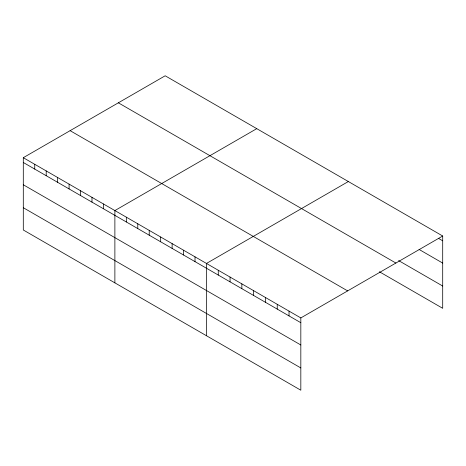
<?xml version="1.0" encoding="UTF-8"?>
<svg xmlns="http://www.w3.org/2000/svg" width="466" height="466" viewBox="0 0 466 466"><rect width="100%" height="100%" fill="white"/><g stroke="black" fill="none" stroke-linecap="round" stroke-linejoin="round"><path stroke-width="0.7" d="M379.382 271.748L442.7 308.306L442.7 236.012L165.174 75.783L23.3 157.694L23.3 229.988L300.826 390.217L300.826 317.923L23.3 157.694M256.76 128.657L114.881 210.568L114.881 282.862M348.341 181.536L206.467 263.447L206.467 335.741M300.826 317.923L442.7 236.012M438.355 238.295L442.7 240.805M419.109 249.461L442.7 263.08M398.622 260.581L442.7 286.031M118.358 102.817L395.879 263.04M70.121 130.666L347.642 290.889M23.3 162.488L300.826 322.717M23.3 184.763L300.826 344.991M23.3 207.714L300.826 367.942M289.031 311.113L289.031 315.907M277.235 304.304L277.235 309.098M265.439 297.494L265.439 302.288M253.644 290.685L253.644 295.479M241.848 283.876L241.848 288.67M230.053 277.066L230.053 281.86M218.263 270.257L218.263 275.051M195.015 256.836L195.015 261.63M183.569 250.225L183.569 255.019M172.123 243.619L172.123 248.413M160.677 237.008L160.677 241.802M149.225 230.396L149.225 235.19M137.779 223.791L137.779 228.585M126.333 217.179L126.333 221.973M103.435 203.962L103.435 208.756M91.988 197.351L91.988 202.145M80.536 190.74L80.536 195.534M69.09 184.134L69.09 188.928M57.644 177.523L57.644 182.317M46.198 170.911L46.198 175.705M34.746 164.306L34.746 169.1"/></g></svg>
